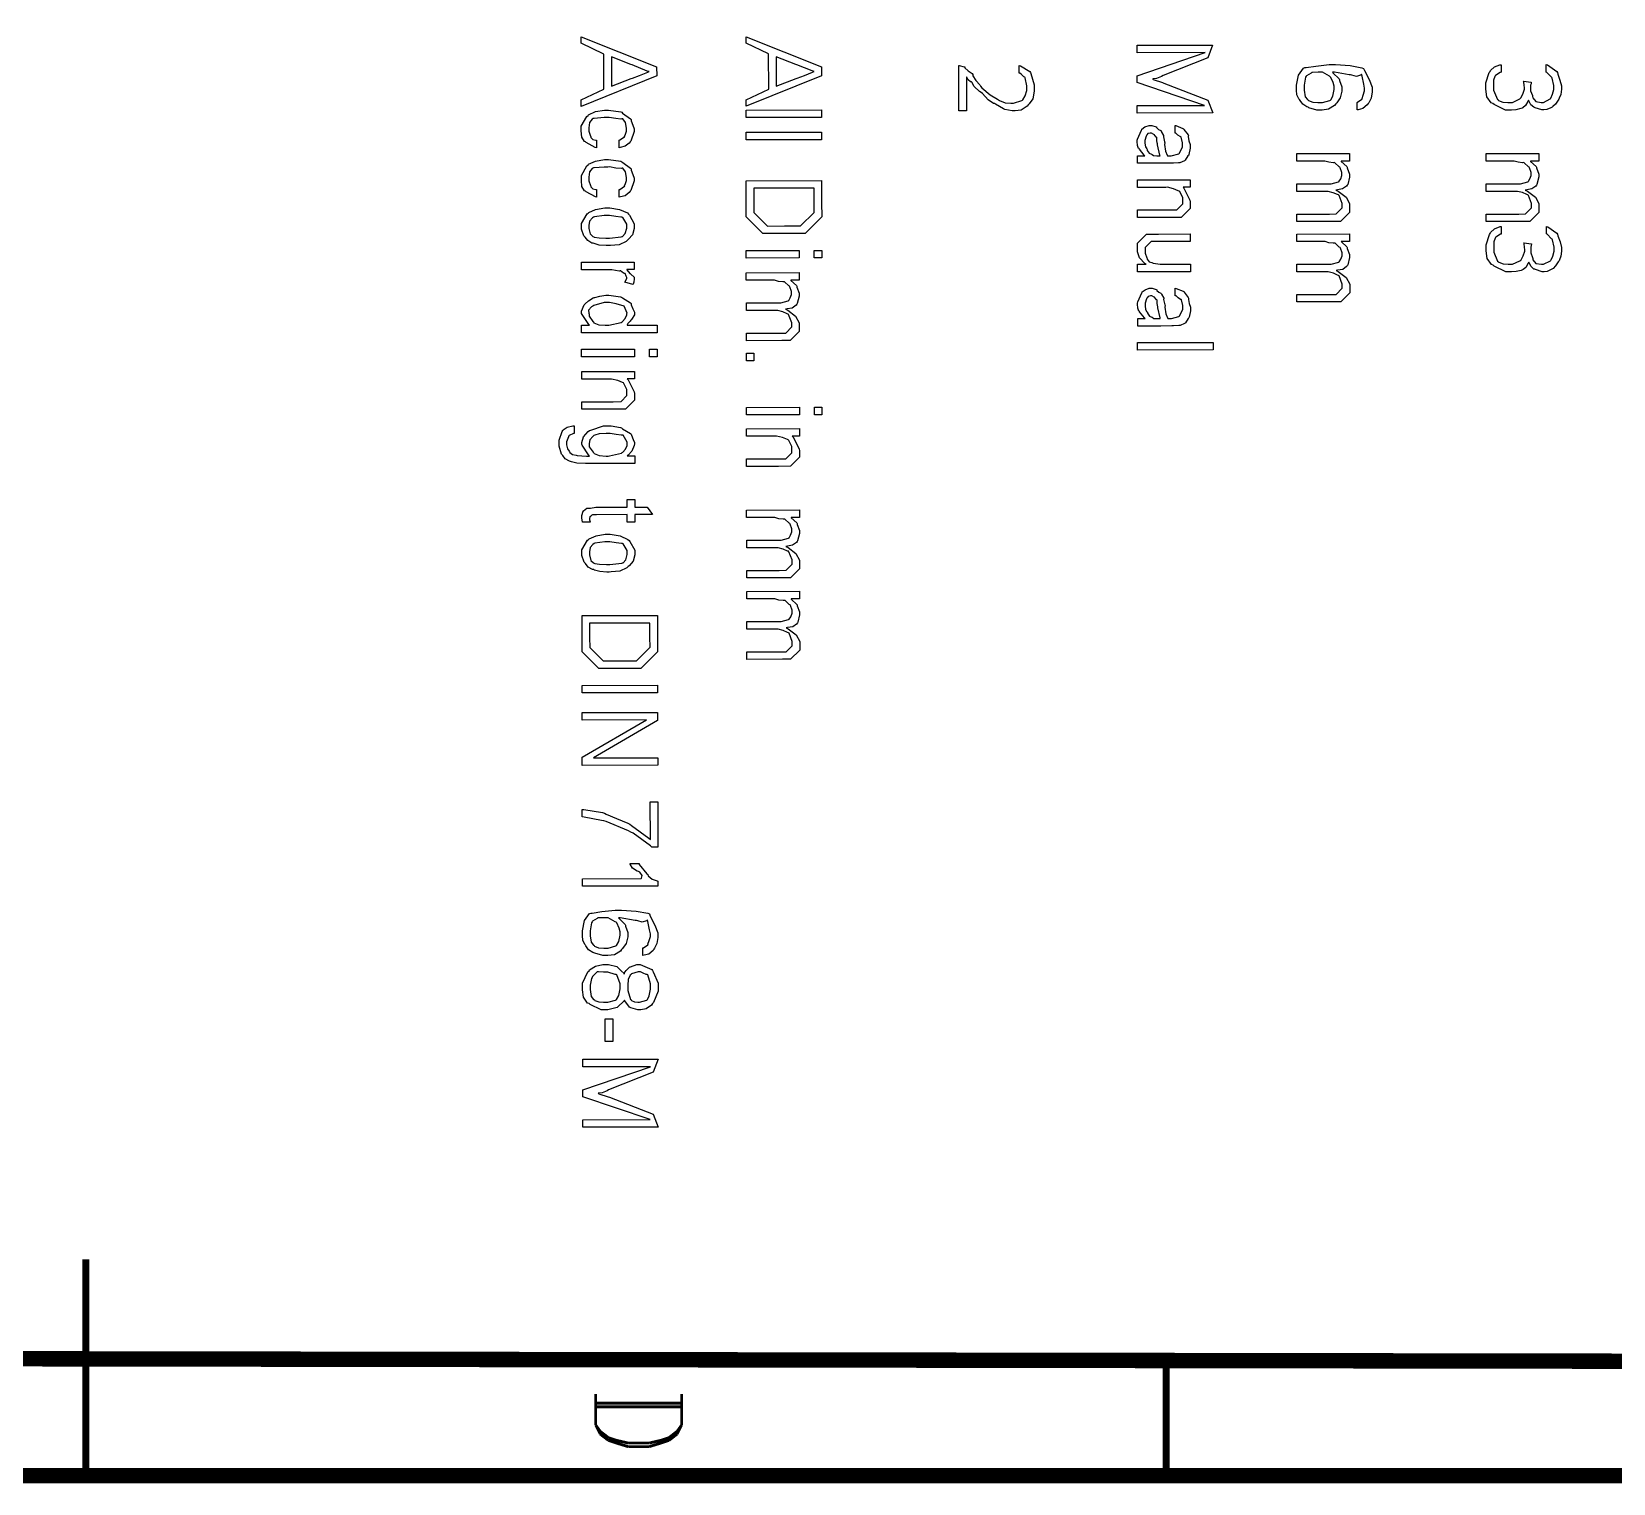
# Model space of a CAD drawing. Extents: x 0.1 to 11.6, y 0.3 to 16.2.
# Drawn here: x 5.762 to 8.673, y 0.296 to 2.968 of the extents above; entities that cross this region are included whole.
import ezdxf

# ---------------------------------------------------------------- set-up
doc = ezdxf.new("R2010")
doc.units = 0
doc.header["$MEASUREMENT"] = 0

msp = doc.modelspace()

# ---------------------------------------------------------------- linework, layer by layer
at = {"color": 0, "const_width": 0.005208}
msp.add_lwpolyline([(0.155003, 16.22), (11.57, 16.22), (11.57, 0.310004), (0.155003, 0.310004), (0.155003, 16.22)], close=True, dxfattribs=at)
at = {"color": 0}
for points in [[(6.77339, 2.95828), (6.91228, 2.90272), (6.91249, 2.88624), (6.7736, 2.83024), (6.7736, 2.84239), (6.81526, 2.86193), (6.81506, 2.9266), (6.77339, 2.94635), (6.77339, 2.95828)], [(7.07671, 2.95833), (7.2156, 2.90278), (7.21582, 2.88629), (7.07693, 2.83029), (7.07693, 2.84244), (7.1186, 2.86199), (7.11838, 2.92665), (7.07671, 2.9464), (7.07671, 2.95833)], [(7.79665, 2.94287), (7.93554, 2.94308), (7.92643, 2.91943), (7.84418, 2.88687), (7.84153, 2.88504), (7.83225, 2.88135), (7.82611, 2.88069), (7.82508, 2.88037), (7.82617, 2.87944), (7.84343, 2.87408), (7.84571, 2.87321), (7.92665, 2.84174), (7.93576, 2.81808), (7.79688, 2.81787), (7.79688, 2.83176), (7.92079, 2.83197), (7.79688, 2.87386), (7.79688, 2.88644), (7.92165, 2.92919), (7.79665, 2.92899), (7.79665, 2.94287)], [(6.82894, 2.92117), (6.82915, 2.86735), (6.86561, 2.88167), (6.86757, 2.88206), (6.88086, 2.88704), (6.89578, 2.89339), (6.8986, 2.89447), (6.89501, 2.89529), (6.86703, 2.90653), (6.86496, 2.90728), (6.82894, 2.92117)], [(7.13226, 2.92122), (7.13249, 2.8674), (7.16894, 2.88172), (7.1709, 2.88211), (7.18419, 2.8871), (7.19911, 2.89344), (7.20193, 2.89453), (7.19835, 2.89535), (7.17036, 2.90657), (7.16829, 2.90733), (7.13226, 2.92122)], [(7.48247, 2.82183), (7.46858, 2.82183), (7.46838, 2.90517), (7.46929, 2.90522), (7.47835, 2.90321), (7.47922, 2.90278), (7.47971, 2.9011), (7.48579, 2.89578), (7.49311, 2.89068), (7.49419, 2.88911), (7.49425, 2.88656), (7.49951, 2.87756), (7.50722, 2.86963), (7.50851, 2.86762), (7.51101, 2.86421), (7.52582, 2.85151), (7.53956, 2.84353), (7.5415, 2.84244), (7.54318, 2.84082), (7.5535, 2.83675), (7.56401, 2.83594), (7.56754, 2.83594), (7.56917, 2.83594), (7.58453, 2.84082), (7.58578, 2.84179), (7.58649, 2.84228), (7.59065, 2.84933), (7.59338, 2.85965), (7.59338, 2.86307), (7.59338, 2.86828), (7.59028, 2.8826), (7.58968, 2.8839), (7.58822, 2.88465), (7.58399, 2.88883), (7.58057, 2.8915), (7.57949, 2.8915), (7.57949, 2.90539), (7.58171, 2.90511), (7.5989, 2.89442), (7.6001, 2.89258), (7.60069, 2.89063), (7.60726, 2.86979), (7.60726, 2.86285), (7.60726, 2.85824), (7.60449, 2.84435), (7.59804, 2.83496), (7.59619, 2.83311), (7.59407, 2.83035), (7.58333, 2.82346), (7.5721, 2.82206), (7.56842, 2.82206), (7.56674, 2.82206), (7.55306, 2.82476), (7.55171, 2.82531), (7.55035, 2.82553), (7.53608, 2.83431), (7.53456, 2.8355), (7.53217, 2.83556), (7.52251, 2.8425), (7.51226, 2.85374), (7.5096, 2.8559), (7.50624, 2.85769), (7.49675, 2.86697), (7.49235, 2.87451), (7.4916, 2.87543), (7.49018, 2.87543), (7.48579, 2.87912), (7.48301, 2.88417), (7.48226, 2.88476), (7.48247, 2.82183)], [(8.20139, 2.82368), (8.20139, 2.83757), (8.20242, 2.83794), (8.21018, 2.84343), (8.21072, 2.84408), (8.21061, 2.84467), (8.21272, 2.85101), (8.21506, 2.85867), (8.21506, 2.86122), (8.21506, 2.86372), (8.21365, 2.8711), (8.2105, 2.88607), (8.20964, 2.88943), (8.20785, 2.88769), (8.20003, 2.88499), (8.19163, 2.88758), (8.18946, 2.88835), (8.18707, 2.88835), (8.15956, 2.89312), (8.15625, 2.89312), (8.15679, 2.89219), (8.16835, 2.88064), (8.16906, 2.87924), (8.16894, 2.87782), (8.17339, 2.86589), (8.17339, 2.86187), (8.17339, 2.85792), (8.17051, 2.84586), (8.16396, 2.83664), (8.16211, 2.83475), (8.16004, 2.83192), (8.14893, 2.82488), (8.13699, 2.82346), (8.13303, 2.82346), (8.12756, 2.82346), (8.11279, 2.82781), (8.11111, 2.82867), (8.10883, 2.8291), (8.10129, 2.8341), (8.0964, 2.84125), (8.09549, 2.84278), (8.09412, 2.84381), (8.09071, 2.85161), (8.09006, 2.86014), (8.09006, 2.86296), (8.09006, 2.86919), (8.09386, 2.88781), (8.10286, 2.90072), (8.10547, 2.90158), (8.10792, 2.90175), (8.1256, 2.90446), (8.15018, 2.90701), (8.15603, 2.90701), (8.16174, 2.90701), (8.18875, 2.90528), (8.21035, 2.90126), (8.21332, 2.90007), (8.2149, 2.89632), (8.22347, 2.87978), (8.22894, 2.8654), (8.22894, 2.86057), (8.22894, 2.85683), (8.22706, 2.84543), (8.22276, 2.83703), (8.22157, 2.83539), (8.21983, 2.83279), (8.21213, 2.82613), (8.20356, 2.824), (8.20139, 2.82368)], [(8.13325, 2.8929), (8.1295, 2.8929), (8.11947, 2.89274), (8.11828, 2.89268), (8.11708, 2.8915), (8.10824, 2.88667), (8.10764, 2.88553), (8.10672, 2.88385), (8.10394, 2.86903), (8.10394, 2.86404), (8.10394, 2.86008), (8.10579, 2.84804), (8.11025, 2.84267), (8.11154, 2.8419), (8.11219, 2.84076), (8.11974, 2.83794), (8.12935, 2.83735), (8.1326, 2.83735), (8.13753, 2.83735), (8.15115, 2.84115), (8.15235, 2.8419), (8.15294, 2.84229), (8.15685, 2.84928), (8.1595, 2.861), (8.1595, 2.86492), (8.1595, 2.86724), (8.15761, 2.87418), (8.15332, 2.88357), (8.15213, 2.88488), (8.15039, 2.88574), (8.13753, 2.8929), (8.13325, 2.8929)], [(8.46625, 2.90685), (8.46625, 2.89296), (8.46501, 2.89253), (8.45617, 2.88726), (8.45562, 2.88667), (8.45481, 2.88542), (8.45275, 2.87869), (8.45236, 2.86908), (8.45236, 2.86583), (8.45236, 2.85992), (8.45958, 2.84299), (8.46104, 2.84218), (8.46175, 2.84099), (8.46957, 2.838), (8.47911, 2.8374), (8.48232, 2.8374), (8.48725, 2.8374), (8.50076, 2.84392), (8.50206, 2.84521), (8.50265, 2.84586), (8.50672, 2.85297), (8.50965, 2.86182), (8.50965, 2.86475), (8.50965, 2.86475), (8.50896, 2.86843), (8.50819, 2.87549), (8.50792, 2.87668), (8.52181, 2.87474), (8.52175, 2.87397), (8.5216, 2.87229), (8.5216, 2.87169), (8.52046, 2.86897), (8.52056, 2.85851), (8.52393, 2.84999), (8.52442, 2.84825), (8.52463, 2.84586), (8.53022, 2.83897), (8.54015, 2.83763), (8.54351, 2.83763), (8.54428, 2.83763), (8.55686, 2.84381), (8.55783, 2.845), (8.55806, 2.8456), (8.56099, 2.85254), (8.56347, 2.86122), (8.56347, 2.8641), (8.56347, 2.86893), (8.56054, 2.88211), (8.56, 2.8834), (8.55854, 2.88433), (8.55072, 2.89285), (8.54958, 2.89318), (8.54958, 2.90707), (8.55176, 2.90653), (8.56879, 2.89458), (8.56999, 2.89274), (8.57064, 2.88976), (8.57465, 2.87842), (8.57736, 2.86817), (8.57736, 2.86475), (8.57736, 2.8616), (8.57622, 2.85211), (8.57357, 2.84532), (8.57281, 2.84369), (8.57129, 2.84158), (8.56635, 2.83436), (8.56174, 2.82981), (8.56044, 2.82894), (8.55815, 2.82764), (8.55078, 2.82437), (8.54531, 2.82374), (8.54351, 2.82374), (8.54144, 2.82374), (8.52924, 2.82753), (8.5281, 2.82829), (8.52642, 2.82867), (8.52106, 2.83333), (8.51768, 2.84011), (8.51704, 2.84153), (8.51579, 2.83931), (8.51144, 2.83176), (8.50662, 2.82753), (8.5051, 2.82699), (8.50265, 2.82611), (8.4936, 2.82394), (8.48529, 2.82351), (8.48253, 2.82351), (8.47472, 2.82351), (8.45344, 2.83365), (8.45128, 2.83567), (8.44808, 2.83669), (8.44006, 2.84799), (8.43847, 2.86187), (8.43847, 2.86649), (8.43847, 2.87343), (8.44476, 2.89242), (8.44607, 2.89426), (8.44672, 2.896), (8.45404, 2.90283), (8.46419, 2.90662), (8.46625, 2.90685)], [(6.80154, 2.76785), (6.80154, 2.75396), (6.79932, 2.75433), (6.78233, 2.76372), (6.78114, 2.76525), (6.77924, 2.76579), (6.77458, 2.77376), (6.77354, 2.785), (6.77354, 2.78717), (6.77354, 2.79372), (6.78386, 2.81179), (6.78592, 2.81342), (6.78694, 2.81478), (6.79958, 2.82047), (6.81619, 2.8234), (6.82172, 2.8234), (6.82368, 2.82346), (6.84631, 2.82004), (6.84819, 2.81928), (6.84961, 2.81776), (6.86415, 2.80757), (6.86513, 2.80604), (6.86535, 2.80371), (6.86828, 2.79546), (6.87076, 2.78879), (6.87076, 2.78651), (6.87076, 2.7839), (6.86481, 2.76644), (6.86361, 2.76503), (6.86182, 2.76269), (6.85406, 2.75672), (6.84538, 2.75461), (6.84321, 2.75418), (6.84321, 2.76807), (6.84435, 2.76839), (6.85286, 2.77404), (6.8534, 2.77479), (6.85308, 2.77501), (6.85465, 2.77929), (6.85688, 2.78472), (6.85688, 2.78651), (6.85688, 2.7901), (6.85476, 2.80067), (6.84983, 2.80724), (6.84842, 2.80757), (6.84657, 2.80697), (6.83703, 2.80767), (6.82514, 2.80957), (6.82215, 2.80951), (6.81554, 2.80951), (6.79704, 2.80811), (6.79568, 2.80778), (6.79362, 2.80647), (6.78847, 2.8004), (6.78743, 2.79081), (6.78743, 2.7876), (6.78743, 2.78435), (6.79031, 2.77544), (6.7909, 2.77458), (6.79118, 2.77317), (6.79482, 2.76938), (6.80035, 2.76807), (6.80154, 2.76785)], [(7.07688, 2.82346), (7.21576, 2.82368), (7.21576, 2.80979), (7.07688, 2.80957), (7.07688, 2.82346)], [(7.81099, 2.73931), (7.80968, 2.7404), (7.80067, 2.75163), (7.80013, 2.75276), (7.79932, 2.75282), (7.79725, 2.75836), (7.79688, 2.7654), (7.79688, 2.76774), (7.79742, 2.76986), (7.80447, 2.78672), (7.80533, 2.78792), (7.8055, 2.78851), (7.81076, 2.79232), (7.81842, 2.79486), (7.82096, 2.79486), (7.82379, 2.79486), (7.83138, 2.79269), (7.83225, 2.79226), (7.83242, 2.79107), (7.83594, 2.78776), (7.83996, 2.78603), (7.8405, 2.78532), (7.84088, 2.78424), (7.845, 2.77647), (7.84526, 2.77556), (7.84489, 2.77419), (7.84722, 2.76475), (7.84744, 2.7634), (7.84706, 2.75988), (7.84869, 2.74799), (7.85211, 2.74061), (7.85265, 2.73931), (7.8539, 2.73931), (7.85667, 2.73931), (7.85764, 2.73931), (7.8591, 2.73936), (7.8731, 2.74278), (7.87392, 2.74343), (7.87429, 2.74403), (7.88021, 2.75564), (7.88021, 2.7595), (7.88021, 2.76318), (7.87765, 2.77349), (7.87717, 2.77425), (7.87576, 2.77447), (7.87158, 2.7775), (7.86762, 2.78088), (7.86632, 2.78119), (7.86632, 2.79508), (7.86789, 2.79476), (7.88075, 2.78971), (7.88172, 2.78901), (7.8826, 2.78765), (7.89031, 2.778), (7.89085, 2.77664), (7.89046, 2.77447), (7.89193, 2.76665), (7.8941, 2.75999), (7.8941, 2.75776), (7.8941, 2.75347), (7.89193, 2.74169), (7.8915, 2.74061), (7.89008, 2.73942), (7.88525, 2.73139), (7.88456, 2.73085), (7.88346, 2.72987), (7.87517, 2.7265), (7.87414, 2.72629), (7.87283, 2.72613), (7.86322, 2.72564), (7.86003, 2.72564), (7.83942, 2.72542), (7.83225, 2.72542), (7.81614, 2.72542), (7.81076, 2.72542), (7.80735, 2.72542), (7.79964, 2.72542), (7.7971, 2.72542), (7.7971, 2.73931), (7.80057, 2.73931), (7.80838, 2.73931), (7.81099, 2.73931)], [(7.07693, 2.78244), (7.21582, 2.78267), (7.21582, 2.76878), (7.07693, 2.76856), (7.07693, 2.78244)], [(7.83876, 2.73931), (7.83826, 2.74056), (7.83431, 2.75917), (7.83399, 2.76167), (7.83328, 2.76238), (7.83274, 2.76785), (7.83279, 2.77306), (7.83247, 2.7736), (7.83143, 2.77365), (7.82813, 2.77869), (7.82769, 2.77903), (7.82721, 2.7786), (7.82329, 2.78097), (7.82206, 2.78097), (7.82058, 2.78097), (7.81625, 2.78), (7.81456, 2.77756), (7.81401, 2.77686), (7.81321, 2.77539), (7.81076, 2.76742), (7.81076, 2.76471), (7.81076, 2.76253), (7.81174, 2.75592), (7.81418, 2.75185), (7.81489, 2.75082), (7.81521, 2.74903), (7.81879, 2.74393), (7.82319, 2.74203), (7.824, 2.74149), (7.824, 2.74149), (7.82687, 2.73958), (7.83285, 2.73931), (7.83485, 2.73931), (7.83876, 2.73931)], [(8.09028, 2.74317), (8.1875, 2.74337), (8.1875, 2.72949), (8.1721, 2.72949), (8.17219, 2.72879), (8.18246, 2.7194), (8.18317, 2.71821), (8.18306, 2.71679), (8.1875, 2.70568), (8.1875, 2.70193), (8.1875, 2.70019), (8.18408, 2.68631), (8.18338, 2.68522), (8.18181, 2.68322), (8.17475, 2.67828), (8.16525, 2.67654), (8.16254, 2.67611), (8.1665, 2.6741), (8.18104, 2.66308), (8.18772, 2.65121), (8.18772, 2.64725), (8.18772, 2.6351), (8.17101, 2.61837), (8.15582, 2.61837), (8.0905, 2.61817), (8.0905, 2.63206), (8.15039, 2.63206), (8.16276, 2.63226), (8.17383, 2.64333), (8.17383, 2.64985), (8.17378, 2.65126), (8.16818, 2.66607), (8.1671, 2.66721), (8.16536, 2.66775), (8.15744, 2.67133), (8.14822, 2.67378), (8.14583, 2.67372), (8.0905, 2.67372), (8.0905, 2.68761), (8.15235, 2.68761), (8.15354, 2.68767), (8.16732, 2.69129), (8.16818, 2.69194), (8.16835, 2.69228), (8.17117, 2.69672), (8.17361, 2.70307), (8.17361, 2.70518), (8.17361, 2.70844), (8.17051, 2.71724), (8.16992, 2.71821), (8.16846, 2.71897), (8.16064, 2.72624), (8.1595, 2.72667), (8.15717, 2.72618), (8.14936, 2.72726), (8.14214, 2.72928), (8.13976, 2.72928), (8.09028, 2.72928), (8.09028, 2.74317)], [(8.43869, 2.74322), (8.53592, 2.74343), (8.53592, 2.72954), (8.52051, 2.72954), (8.52061, 2.72885), (8.53088, 2.71946), (8.53157, 2.71826), (8.53147, 2.71685), (8.53592, 2.70574), (8.53592, 2.70199), (8.53592, 2.70025), (8.5325, 2.68636), (8.53179, 2.68528), (8.53022, 2.68326), (8.52317, 2.67833), (8.51367, 2.6766), (8.51096, 2.67617), (8.51492, 2.67415), (8.52946, 2.66314), (8.53614, 2.65126), (8.53614, 2.64729), (8.53614, 2.63515), (8.51942, 2.61843), (8.50424, 2.61843), (8.43892, 2.61822), (8.43892, 2.63211), (8.49881, 2.63211), (8.51118, 2.63232), (8.52225, 2.64339), (8.52225, 2.6499), (8.52219, 2.65131), (8.5166, 2.66612), (8.51551, 2.66726), (8.51378, 2.66781), (8.50586, 2.67139), (8.49664, 2.67383), (8.49425, 2.67378), (8.43892, 2.67378), (8.43892, 2.68767), (8.50076, 2.68767), (8.50196, 2.68772), (8.51574, 2.69135), (8.5166, 2.692), (8.51676, 2.69233), (8.51958, 2.69678), (8.52203, 2.70313), (8.52203, 2.70524), (8.52203, 2.7085), (8.51893, 2.71729), (8.51833, 2.71826), (8.51688, 2.71903), (8.50906, 2.72629), (8.50792, 2.72672), (8.50558, 2.72624), (8.49778, 2.72732), (8.49056, 2.72933), (8.48817, 2.72933), (8.43869, 2.72933), (8.43869, 2.74322)], [(6.80165, 2.67692), (6.80165, 2.66303), (6.79943, 2.66342), (6.78244, 2.67279), (6.78125, 2.67432), (6.77935, 2.67486), (6.77468, 2.68283), (6.77365, 2.69407), (6.77365, 2.69624), (6.77365, 2.70281), (6.78396, 2.72086), (6.78603, 2.7225), (6.78706, 2.72385), (6.79969, 2.72954), (6.81629, 2.73247), (6.82183, 2.73247), (6.82379, 2.73253), (6.8464, 2.72911), (6.84831, 2.72835), (6.84972, 2.72683), (6.86426, 2.71664), (6.86524, 2.71511), (6.86546, 2.71278), (6.86838, 2.70454), (6.87088, 2.69786), (6.87088, 2.69558), (6.87088, 2.69299), (6.8649, 2.67551), (6.86372, 2.6741), (6.86193, 2.67176), (6.85417, 2.66581), (6.84549, 2.66368), (6.84332, 2.66325), (6.84332, 2.67714), (6.84446, 2.67746), (6.85297, 2.68311), (6.85351, 2.68386), (6.85319, 2.68408), (6.85476, 2.68838), (6.85699, 2.69379), (6.85699, 2.69558), (6.85699, 2.69917), (6.85487, 2.70975), (6.84993, 2.71631), (6.84853, 2.71664), (6.84668, 2.71604), (6.83713, 2.71674), (6.82525, 2.71864), (6.82226, 2.71858), (6.81565, 2.71858), (6.79715, 2.71718), (6.79579, 2.71685), (6.79372, 2.71556), (6.78857, 2.70947), (6.78754, 2.69988), (6.78754, 2.69667), (6.78754, 2.69342), (6.79042, 2.68451), (6.79101, 2.68365), (6.79129, 2.68224), (6.79492, 2.67844), (6.80046, 2.67714), (6.80165, 2.67692)], [(7.07704, 2.69336), (7.21593, 2.69358), (7.21593, 2.653), (7.21615, 2.62696), (7.18554, 2.59635), (7.14735, 2.59636), (7.10786, 2.59614), (7.07726, 2.62674), (7.07704, 2.65082), (7.07704, 2.69336)], [(7.09093, 2.67947), (7.09093, 2.653), (7.09115, 2.63499), (7.1161, 2.61003), (7.14779, 2.61025), (7.17731, 2.61025), (7.20226, 2.63519), (7.20204, 2.65364), (7.20204, 2.67969), (7.09093, 2.67947)], [(7.79704, 2.69504), (7.89426, 2.69526), (7.89426, 2.68138), (7.88103, 2.68138), (7.8826, 2.67979), (7.89367, 2.65761), (7.89426, 2.65468), (7.89447, 2.64253), (7.87776, 2.62582), (7.85562, 2.6256), (7.79725, 2.6256), (7.79725, 2.63949), (7.85519, 2.63949), (7.86951, 2.63971), (7.88038, 2.65076), (7.88038, 2.65793), (7.88038, 2.66206), (7.87494, 2.67329), (7.87386, 2.67443), (7.87213, 2.67503), (7.86344, 2.67871), (7.85215, 2.68121), (7.84913, 2.68115), (7.79704, 2.68115), (7.79704, 2.69504)], [(6.82238, 2.64333), (6.82607, 2.64339), (6.84392, 2.64068), (6.85851, 2.634), (6.86057, 2.63206), (6.86199, 2.63026), (6.87099, 2.61421), (6.87099, 2.60883), (6.87099, 2.60568), (6.86794, 2.59403), (6.86068, 2.5855), (6.85861, 2.58388), (6.85639, 2.58143), (6.84343, 2.57531), (6.82758, 2.57394), (6.82389, 2.57389), (6.81956, 2.57389), (6.80669, 2.57503), (6.79719, 2.57753), (6.79546, 2.57824), (6.79308, 2.57861), (6.78532, 2.58306), (6.78039, 2.58946), (6.7794, 2.59082), (6.778, 2.5919), (6.77376, 2.60443), (6.77376, 2.60861), (6.77376, 2.6149), (6.78407, 2.63221), (6.78614, 2.63379), (6.78717, 2.63504), (6.79992, 2.64046), (6.81674, 2.64333), (6.82238, 2.64333)], [(6.82238, 2.62944), (6.81586, 2.62944), (6.79775, 2.62674), (6.79633, 2.62619), (6.79417, 2.62478), (6.78874, 2.61876), (6.78765, 2.61117), (6.78765, 2.60861), (6.78765, 2.60542), (6.78993, 2.59532), (6.79508, 2.59082), (6.79656, 2.59039), (6.79725, 2.58974), (6.80643, 2.58811), (6.81901, 2.58778), (6.82324, 2.58778), (6.82536, 2.58783), (6.84717, 2.59017), (6.84864, 2.5906), (6.84961, 2.59076), (6.85439, 2.59603), (6.8571, 2.60622), (6.8571, 2.60883), (6.8571, 2.61322), (6.84983, 2.62588), (6.84842, 2.62642), (6.84651, 2.62608), (6.83686, 2.6275), (6.82525, 2.6295), (6.82238, 2.62944)], [(7.79742, 2.53961), (7.81347, 2.53961), (7.81054, 2.54124), (7.80094, 2.55117), (7.79719, 2.56256), (7.79719, 2.56629), (7.79719, 2.57844), (7.81392, 2.59517), (7.83561, 2.59517), (7.89442, 2.59538), (7.89442, 2.58149), (7.84169, 2.58128), (7.82215, 2.58128), (7.81108, 2.57021), (7.81108, 2.56304), (7.81108, 2.55989), (7.81413, 2.55143), (7.81478, 2.55046), (7.81506, 2.54878), (7.81879, 2.54417), (7.82389, 2.54264), (7.82497, 2.54221), (7.82607, 2.54156), (7.83925, 2.53961), (7.84364, 2.53961), (7.89464, 2.53982), (7.89464, 2.52593), (7.79742, 2.52572), (7.79742, 2.53961)], [(8.0905, 2.59517), (8.18772, 2.59538), (8.18772, 2.58149), (8.17231, 2.58149), (8.17242, 2.58078), (8.18267, 2.5714), (8.18338, 2.57021), (8.18326, 2.56879), (8.18772, 2.55767), (8.18772, 2.55393), (8.18772, 2.55219), (8.18431, 2.53831), (8.1836, 2.53722), (8.18203, 2.53521), (8.17497, 2.53028), (8.16547, 2.52854), (8.16276, 2.5281), (8.16672, 2.5261), (8.18126, 2.51508), (8.18793, 2.50321), (8.18793, 2.49924), (8.18793, 2.48708), (8.17122, 2.47038), (8.15603, 2.47038), (8.09071, 2.47017), (8.09071, 2.48406), (8.15061, 2.48406), (8.16297, 2.48426), (8.17404, 2.49533), (8.17404, 2.50185), (8.17399, 2.50325), (8.1684, 2.51807), (8.16732, 2.51921), (8.16558, 2.51975), (8.15767, 2.52333), (8.14844, 2.52578), (8.14606, 2.52572), (8.09071, 2.52572), (8.09071, 2.53961), (8.15256, 2.53961), (8.15375, 2.53965), (8.16754, 2.54329), (8.1684, 2.54394), (8.16857, 2.54428), (8.17139, 2.54872), (8.17383, 2.55507), (8.17383, 2.55718), (8.17383, 2.56044), (8.17074, 2.56922), (8.17014, 2.57021), (8.16868, 2.57096), (8.16086, 2.57824), (8.15972, 2.57867), (8.15739, 2.57818), (8.14958, 2.57926), (8.14236, 2.58128), (8.13997, 2.58128), (8.0905, 2.58128), (8.0905, 2.59517)], [(8.46669, 2.60906), (8.46669, 2.59517), (8.46544, 2.59472), (8.4566, 2.58946), (8.45606, 2.58886), (8.45524, 2.58763), (8.45318, 2.58089), (8.45281, 2.57129), (8.45281, 2.56803), (8.45281, 2.56213), (8.46001, 2.54519), (8.46149, 2.54438), (8.46218, 2.54318), (8.47, 2.54021), (8.47954, 2.53961), (8.48275, 2.53961), (8.48768, 2.53961), (8.50119, 2.54611), (8.5025, 2.54742), (8.5031, 2.54807), (8.50717, 2.55518), (8.5101, 2.56401), (8.5101, 2.56694), (8.5101, 2.56694), (8.50939, 2.57064), (8.50862, 2.57769), (8.50836, 2.57889), (8.52225, 2.57693), (8.52219, 2.57617), (8.52203, 2.57449), (8.52203, 2.57389), (8.52089, 2.57118), (8.521, 2.56071), (8.52436, 2.55219), (8.52485, 2.55046), (8.52507, 2.54807), (8.53065, 2.54118), (8.54058, 2.53982), (8.54394, 2.53982), (8.54471, 2.53982), (8.55729, 2.54601), (8.55826, 2.54719), (8.55849, 2.54779), (8.56142, 2.55474), (8.56392, 2.56342), (8.56392, 2.56629), (8.56392, 2.57113), (8.56099, 2.58431), (8.56044, 2.58561), (8.55897, 2.58653), (8.55117, 2.59506), (8.55003, 2.59538), (8.55003, 2.60926), (8.55219, 2.60872), (8.56922, 2.59679), (8.57042, 2.59494), (8.57107, 2.59196), (8.57508, 2.58062), (8.57781, 2.57036), (8.57781, 2.56694), (8.57781, 2.56381), (8.57667, 2.55431), (8.574, 2.54753), (8.57324, 2.5459), (8.57172, 2.54378), (8.56679, 2.53657), (8.56218, 2.53201), (8.56088, 2.53114), (8.5586, 2.52983), (8.55122, 2.52658), (8.54574, 2.52593), (8.54394, 2.52593), (8.54189, 2.52593), (8.52968, 2.52974), (8.52854, 2.53049), (8.52686, 2.53088), (8.52149, 2.53554), (8.51812, 2.54232), (8.51747, 2.54372), (8.51622, 2.5415), (8.51187, 2.53396), (8.50706, 2.52974), (8.50553, 2.52919), (8.5031, 2.52832), (8.49403, 2.52615), (8.48574, 2.52572), (8.48296, 2.52572), (8.47515, 2.52572), (8.45389, 2.53586), (8.45171, 2.53788), (8.44851, 2.5389), (8.44049, 2.55018), (8.43892, 2.56407), (8.43892, 2.56868), (8.43892, 2.57563), (8.44521, 2.59463), (8.4465, 2.59646), (8.44715, 2.59819), (8.45449, 2.60504), (8.46463, 2.60883), (8.46669, 2.60906)], [(7.07726, 2.565), (7.17449, 2.56521), (7.17449, 2.55132), (7.07726, 2.55111), (7.07726, 2.565)], [(7.20226, 2.56521), (7.21615, 2.56521), (7.21615, 2.55132), (7.20226, 2.55132), (7.20226, 2.56521)], [(6.77393, 2.54351), (6.87115, 2.54372), (6.87115, 2.52983), (6.85726, 2.52983), (6.85721, 2.52914), (6.86279, 2.52285), (6.86399, 2.52225), (6.86458, 2.52111), (6.87115, 2.51611), (6.87115, 2.51443), (6.87115, 2.51253), (6.87039, 2.50678), (6.86876, 2.50315), (6.86833, 2.50206), (6.854, 2.5064), (6.85363, 2.50678), (6.85726, 2.51335), (6.85726, 2.51551), (6.85726, 2.51551), (6.85644, 2.51774), (6.85454, 2.52235), (6.854, 2.52289), (6.85271, 2.52289), (6.84874, 2.52485), (6.84586, 2.52746), (6.84489, 2.52767), (6.84326, 2.52701), (6.82981, 2.52962), (6.82536, 2.52962), (6.77393, 2.52962), (6.77393, 2.54351)], [(7.07731, 2.52399), (7.17453, 2.52419), (7.17453, 2.51031), (7.15912, 2.51031), (7.15924, 2.5096), (7.16949, 2.50022), (7.17019, 2.49903), (7.17008, 2.49761), (7.17453, 2.48649), (7.17453, 2.48275), (7.17453, 2.48101), (7.17111, 2.46712), (7.17042, 2.46604), (7.16883, 2.46403), (7.16178, 2.4591), (7.15229, 2.45736), (7.14958, 2.45692), (7.15354, 2.45492), (7.16808, 2.4439), (7.17475, 2.43201), (7.17475, 2.42806), (7.17475, 2.4159), (7.15804, 2.39919), (7.14285, 2.39919), (7.07753, 2.39899), (7.07753, 2.41288), (7.13743, 2.41288), (7.14979, 2.41308), (7.16086, 2.42415), (7.16086, 2.43067), (7.16081, 2.43207), (7.15522, 2.44689), (7.15414, 2.44803), (7.1524, 2.44857), (7.14447, 2.45215), (7.13525, 2.45458), (7.13286, 2.45454), (7.07753, 2.45454), (7.07753, 2.46843), (7.13937, 2.46843), (7.14057, 2.46847), (7.15435, 2.47211), (7.15522, 2.47276), (7.15539, 2.4731), (7.15821, 2.47754), (7.16064, 2.48389), (7.16064, 2.486), (7.16064, 2.48926), (7.15756, 2.49804), (7.15696, 2.49903), (7.15549, 2.49978), (7.14768, 2.50706), (7.14654, 2.50749), (7.14421, 2.507), (7.13639, 2.50808), (7.12918, 2.5101), (7.12679, 2.5101), (7.07731, 2.5101), (7.07731, 2.52399)], [(6.77419, 2.42736), (6.78896, 2.42735), (6.78749, 2.4286), (6.77512, 2.44689), (6.77399, 2.44928), (6.77399, 2.45356), (6.77903, 2.46511), (6.78006, 2.46642), (6.7806, 2.46679), (6.78668, 2.472), (6.79536, 2.47786), (6.79719, 2.47857), (6.79824, 2.47851), (6.80789, 2.48068), (6.8189, 2.48292), (6.8226, 2.48292), (6.82433, 2.48296), (6.84586, 2.47987), (6.84776, 2.47922), (6.84928, 2.47769), (6.8641, 2.46858), (6.86513, 2.46729), (6.86546, 2.46496), (6.86865, 2.45736), (6.87121, 2.4515), (6.87121, 2.44949), (6.87121, 2.44629), (6.86594, 2.43767), (6.8649, 2.43668), (6.86339, 2.43517), (6.859, 2.43044), (6.85786, 2.42817), (6.85775, 2.42757), (6.91308, 2.42757), (6.91308, 2.41368), (6.77419, 2.41347), (6.77419, 2.42736)], [(7.81147, 2.43978), (7.81017, 2.44086), (7.80117, 2.4521), (7.80063, 2.45324), (7.79981, 2.45329), (7.79775, 2.45882), (7.79736, 2.46588), (7.79736, 2.46821), (7.7979, 2.47032), (7.80496, 2.48719), (7.80583, 2.48839), (7.80599, 2.48899), (7.81125, 2.49278), (7.8189, 2.49533), (7.82146, 2.49533), (7.82428, 2.49533), (7.83188, 2.49317), (7.83274, 2.49274), (7.8329, 2.49154), (7.83643, 2.48822), (7.84044, 2.48649), (7.84099, 2.48579), (7.84136, 2.48469), (7.84549, 2.47694), (7.84576, 2.47601), (7.84538, 2.47467), (7.84771, 2.46522), (7.84793, 2.46386), (7.84754, 2.46035), (7.84918, 2.44846), (7.8526, 2.44108), (7.85314, 2.43978), (7.85439, 2.43978), (7.85715, 2.43978), (7.85812, 2.43978), (7.8596, 2.43983), (7.87358, 2.44325), (7.8744, 2.4439), (7.87478, 2.4445), (7.88069, 2.45611), (7.88069, 2.45996), (7.88069, 2.46365), (7.87815, 2.47396), (7.87765, 2.47472), (7.87625, 2.47493), (7.87207, 2.47797), (7.86811, 2.48133), (7.86681, 2.48167), (7.86681, 2.49556), (7.86838, 2.49522), (7.88124, 2.49018), (7.88222, 2.48947), (7.88308, 2.48813), (7.89079, 2.47846), (7.89133, 2.47711), (7.89094, 2.47493), (7.89242, 2.46712), (7.89458, 2.46044), (7.89458, 2.45822), (7.89458, 2.45394), (7.89242, 2.44217), (7.89199, 2.44108), (7.89057, 2.43989), (7.88574, 2.43186), (7.88504, 2.43132), (7.88396, 2.43033), (7.87565, 2.42697), (7.87463, 2.42676), (7.87332, 2.4266), (7.86372, 2.42611), (7.86051, 2.42611), (7.8399, 2.42589), (7.83274, 2.42589), (7.81663, 2.42589), (7.81125, 2.42589), (7.80783, 2.42589), (7.80013, 2.42589), (7.79758, 2.42589), (7.79758, 2.43978), (7.80106, 2.43978), (7.80886, 2.43978), (7.81147, 2.43978)], [(7.83925, 2.43978), (7.83876, 2.44103), (7.83479, 2.45964), (7.83447, 2.46212), (7.83376, 2.46283), (7.83322, 2.46832), (7.83328, 2.47353), (7.83296, 2.47407), (7.83192, 2.47412), (7.82861, 2.47917), (7.82818, 2.47949), (7.82769, 2.47906), (7.82379, 2.48144), (7.82254, 2.48144), (7.82107, 2.48144), (7.81674, 2.48047), (7.81506, 2.47803), (7.81451, 2.47732), (7.81369, 2.47586), (7.81125, 2.46787), (7.81125, 2.46517), (7.81125, 2.463), (7.81224, 2.45637), (7.81467, 2.45231), (7.81537, 2.45128), (7.81569, 2.44949), (7.81928, 2.44439), (7.82368, 2.44249), (7.82449, 2.44194), (7.82449, 2.44194), (7.82736, 2.44006), (7.83333, 2.43978), (7.83535, 2.43978), (7.83925, 2.43978)], [(6.8226, 2.46903), (6.81565, 2.46903), (6.79656, 2.46382), (6.79482, 2.46272), (6.79258, 2.46115), (6.78694, 2.45497), (6.78728, 2.44939), (6.78787, 2.44797), (6.78787, 2.44433), (6.79471, 2.4344), (6.79611, 2.43343), (6.79682, 2.43192), (6.80561, 2.42811), (6.81749, 2.42736), (6.8215, 2.42736), (6.82411, 2.4274), (6.84722, 2.43267), (6.84864, 2.43365), (6.84961, 2.43414), (6.85444, 2.43972), (6.85732, 2.44656), (6.85732, 2.44883), (6.85786, 2.44965), (6.85226, 2.4624), (6.85058, 2.46338), (6.84831, 2.46371), (6.83768, 2.46674), (6.82557, 2.46907), (6.8226, 2.46903)], [(7.79753, 2.39551), (7.93642, 2.39572), (7.93642, 2.38183), (7.79753, 2.38163), (7.79753, 2.39551)], [(6.77414, 2.38308), (6.87136, 2.38331), (6.87136, 2.36942), (6.77414, 2.36919), (6.77414, 2.38308)], [(6.89914, 2.38331), (6.91303, 2.38331), (6.91303, 2.36942), (6.89914, 2.36942), (6.89914, 2.38331)], [(7.07753, 2.37597), (7.09142, 2.37597), (7.09142, 2.36208), (7.07753, 2.36208), (7.07753, 2.37597)], [(6.77425, 2.34212), (6.87147, 2.34233), (6.87147, 2.32844), (6.85824, 2.32844), (6.85981, 2.32688), (6.87088, 2.30469), (6.87147, 2.30176), (6.87169, 2.28961), (6.85499, 2.27289), (6.83285, 2.27268), (6.77447, 2.27268), (6.77447, 2.28657), (6.83242, 2.28657), (6.84674, 2.28678), (6.85758, 2.29785), (6.85758, 2.30501), (6.85758, 2.30914), (6.85215, 2.32036), (6.85107, 2.3215), (6.84933, 2.3221), (6.84065, 2.32579), (6.82938, 2.32829), (6.82633, 2.32824), (6.77425, 2.32824), (6.77425, 2.34212)], [(7.07764, 2.27621), (7.17486, 2.27642), (7.17486, 2.26253), (7.07764, 2.26232), (7.07764, 2.27621)], [(7.20264, 2.27642), (7.21653, 2.27642), (7.21653, 2.26253), (7.20264, 2.26253), (7.20264, 2.27642)], [(6.76053, 2.24224), (6.76053, 2.22835), (6.75939, 2.22825), (6.75125, 2.22424), (6.75076, 2.22358), (6.74972, 2.222), (6.74664, 2.21278), (6.74664, 2.20969), (6.74664, 2.20725), (6.74794, 2.19993), (6.75097, 2.19558), (6.75185, 2.19472), (6.75222, 2.19319), (6.75717, 2.1894), (6.76421, 2.1881), (6.76574, 2.18778), (6.76617, 2.1875), (6.78293, 2.18668), (6.78851, 2.18668), (6.787, 2.18875), (6.77528, 2.20682), (6.77442, 2.20839), (6.77442, 2.21175), (6.77789, 2.22174), (6.78614, 2.23188), (6.78851, 2.23335), (6.79085, 2.23443), (6.81461, 2.24224), (6.8226, 2.24224), (6.82883, 2.24224), (6.8456, 2.23899), (6.84754, 2.23833), (6.84912, 2.23687), (6.86426, 2.22831), (6.86535, 2.22706), (6.86572, 2.22478), (6.86908, 2.21729), (6.87164, 2.21126), (6.87164, 2.20925), (6.87104, 2.20632), (6.86643, 2.1959), (6.85965, 2.18842), (6.85796, 2.1869), (6.87185, 2.1869), (6.87185, 2.17301), (6.78635, 2.17279), (6.78103, 2.17279), (6.76519, 2.17378), (6.75537, 2.17606), (6.75379, 2.17671), (6.75157, 2.17703), (6.74414, 2.18126), (6.73931, 2.18767), (6.73839, 2.18907), (6.73699, 2.19032), (6.73275, 2.20503), (6.73275, 2.2099), (6.73275, 2.21582), (6.7385, 2.23204), (6.73969, 2.23356), (6.74024, 2.23465), (6.7475, 2.23958), (6.75819, 2.24229), (6.76053, 2.24224)], [(6.82368, 2.22835), (6.81944, 2.22835), (6.80675, 2.22738), (6.79818, 2.22493), (6.79676, 2.22424), (6.79465, 2.22271), (6.78933, 2.21669), (6.78831, 2.20985), (6.78831, 2.20751), (6.78831, 2.20383), (6.79536, 2.19374), (6.79676, 2.19276), (6.79747, 2.19125), (6.80664, 2.18744), (6.81907, 2.18668), (6.82324, 2.18668), (6.82553, 2.18674), (6.84765, 2.19217), (6.84907, 2.19319), (6.85004, 2.19368), (6.85487, 2.19917), (6.85775, 2.20578), (6.85775, 2.20796), (6.85775, 2.21229), (6.85047, 2.22478), (6.84907, 2.22532), (6.84722, 2.22499), (6.83783, 2.2264), (6.8265, 2.2284), (6.82368, 2.22835)], [(7.07769, 2.23699), (7.17492, 2.23719), (7.17492, 2.22331), (7.16168, 2.22331), (7.16325, 2.22174), (7.17432, 2.19954), (7.17492, 2.19661), (7.17513, 2.18446), (7.15842, 2.16775), (7.13629, 2.16754), (7.0779, 2.16754), (7.0779, 2.18143), (7.13585, 2.18143), (7.15018, 2.18164), (7.16103, 2.19271), (7.16103, 2.19988), (7.16103, 2.204), (7.1556, 2.21522), (7.15451, 2.21636), (7.15278, 2.21696), (7.1441, 2.22065), (7.13282, 2.22314), (7.12978, 2.2231), (7.07769, 2.2231), (7.07769, 2.23699)], [(6.79004, 2.06472), (6.77593, 2.06472), (6.77561, 2.06565), (6.77463, 2.07232), (6.77463, 2.07449), (6.77463, 2.07726), (6.77681, 2.0849), (6.77724, 2.08556), (6.77746, 2.08561), (6.78386, 2.09071), (6.78461, 2.09099), (6.78461, 2.09099), (6.79031, 2.0906), (6.80018, 2.0925), (6.8035, 2.0925), (6.85796, 2.09272), (6.85796, 2.10661), (6.87185, 2.10661), (6.87185, 2.09272), (6.89507, 2.09272), (6.90462, 2.07883), (6.87185, 2.07883), (6.87185, 2.06494), (6.85796, 2.06494), (6.85796, 2.07883), (6.80176, 2.07861), (6.79992, 2.07861), (6.79438, 2.07844), (6.79318, 2.07807), (6.79286, 2.07796), (6.79243, 2.07721), (6.79047, 2.07531), (6.78967, 2.07563), (6.78961, 2.07557), (6.78933, 2.07493), (6.78851, 2.07183), (6.78851, 2.07081), (6.78851, 2.06928), (6.78976, 2.06538), (6.79004, 2.06472)], [(7.0779, 2.08724), (7.17513, 2.08746), (7.17513, 2.07357), (7.15972, 2.07357), (7.15983, 2.07286), (7.17008, 2.06347), (7.17079, 2.06228), (7.17068, 2.06087), (7.17513, 2.04975), (7.17513, 2.04601), (7.17513, 2.04428), (7.17171, 2.03039), (7.17101, 2.02929), (7.16943, 2.02729), (7.16237, 2.02235), (7.15289, 2.02061), (7.15018, 2.02018), (7.15414, 2.01818), (7.16868, 2.00717), (7.17535, 1.99528), (7.17535, 1.99132), (7.17535, 1.97917), (7.15864, 1.96246), (7.14344, 1.96246), (7.07813, 1.96224), (7.07813, 1.97613), (7.13803, 1.97613), (7.15039, 1.97635), (7.16146, 1.98742), (7.16146, 1.99393), (7.1614, 1.99533), (7.15582, 2.01014), (7.15474, 2.01129), (7.153, 2.01183), (7.14507, 2.0154), (7.13585, 2.01785), (7.13346, 2.01779), (7.07813, 2.01779), (7.07813, 2.03168), (7.13997, 2.03168), (7.14117, 2.03174), (7.15494, 2.03537), (7.15582, 2.03603), (7.15597, 2.03635), (7.15881, 2.04079), (7.16124, 2.04715), (7.16124, 2.04926), (7.16124, 2.05251), (7.15815, 2.06131), (7.15756, 2.06228), (7.15608, 2.06304), (7.14828, 2.07032), (7.14714, 2.07075), (7.14481, 2.07026), (7.13699, 2.07135), (7.12978, 2.07335), (7.12739, 2.07335), (7.0779, 2.07335), (7.0779, 2.08724)], [(6.82329, 2.04264), (6.82699, 2.04269), (6.84483, 2.03999), (6.85943, 2.03331), (6.86149, 2.03136), (6.8629, 2.02957), (6.8719, 2.01351), (6.8719, 2.00814), (6.8719, 2.00499), (6.86887, 1.99333), (6.8616, 1.98481), (6.85954, 1.98318), (6.85732, 1.98074), (6.84435, 1.97461), (6.8285, 1.97325), (6.82482, 1.97319), (6.82047, 1.97319), (6.80761, 1.97433), (6.79812, 1.97683), (6.79639, 1.97754), (6.794, 1.97792), (6.78624, 1.98236), (6.78131, 1.98876), (6.78033, 1.99013), (6.77892, 1.99121), (6.77468, 2.00375), (6.77468, 2.00792), (6.77468, 2.01421), (6.785, 2.03153), (6.78706, 2.0331), (6.78808, 2.03435), (6.80083, 2.03976), (6.81765, 2.04264), (6.82329, 2.04264)], [(6.82329, 2.02875), (6.81679, 2.02875), (6.79867, 2.02604), (6.79725, 2.0255), (6.79508, 2.02408), (6.78967, 2.01807), (6.78857, 2.01047), (6.78857, 2.00792), (6.78857, 2.00472), (6.79085, 1.99463), (6.79601, 1.99013), (6.79747, 1.98969), (6.79818, 1.98904), (6.80735, 1.98742), (6.81993, 1.98708), (6.82417, 1.98708), (6.82628, 1.98714), (6.8481, 1.98947), (6.84956, 1.9899), (6.85053, 1.99007), (6.85531, 1.99533), (6.85801, 2.00553), (6.85801, 2.00814), (6.85801, 2.01253), (6.85075, 2.02518), (6.84933, 2.02572), (6.84744, 2.02539), (6.83778, 2.02681), (6.82617, 2.02881), (6.82329, 2.02875)], [(7.07813, 1.93744), (7.17535, 1.93767), (7.17535, 1.92378), (7.15994, 1.92378), (7.16004, 1.92307), (7.17031, 1.91368), (7.17101, 1.91249), (7.1709, 1.91108), (7.17535, 1.89996), (7.17535, 1.89621), (7.17535, 1.89447), (7.17193, 1.88058), (7.17122, 1.8795), (7.16965, 1.8775), (7.1626, 1.87256), (7.1531, 1.87082), (7.15039, 1.87039), (7.15435, 1.86839), (7.16889, 1.85736), (7.17557, 1.84549), (7.17557, 1.84153), (7.17557, 1.82937), (7.15886, 1.81267), (7.14367, 1.81267), (7.07835, 1.81244), (7.07835, 1.82633), (7.13824, 1.82633), (7.15061, 1.82656), (7.16168, 1.83763), (7.16168, 1.84412), (7.16163, 1.84554), (7.15603, 1.86035), (7.15494, 1.86149), (7.15321, 1.86203), (7.14529, 1.86561), (7.13607, 1.86806), (7.13368, 1.868), (7.07835, 1.868), (7.07835, 1.88189), (7.14019, 1.88189), (7.14139, 1.88194), (7.15517, 1.88558), (7.15603, 1.88624), (7.15619, 1.88656), (7.15901, 1.891), (7.16146, 1.89735), (7.16146, 1.89947), (7.16146, 1.90272), (7.15836, 1.91151), (7.15776, 1.91249), (7.15631, 1.91325), (7.14849, 1.92051), (7.14735, 1.92096), (7.14501, 1.92046), (7.13721, 1.92156), (7.12999, 1.92356), (7.12761, 1.92356), (7.07813, 1.92356), (7.07813, 1.93744)], [(6.7749, 1.8929), (6.91379, 1.89312), (6.91379, 1.85254), (6.91401, 1.8265), (6.8834, 1.7959), (6.84521, 1.7959), (6.80572, 1.79568), (6.77512, 1.82628), (6.7749, 1.85038), (6.7749, 1.8929)], [(6.78879, 1.87901), (6.78879, 1.85254), (6.78901, 1.83453), (6.81396, 1.80957), (6.84565, 1.80979), (6.87517, 1.80979), (6.90012, 1.83475), (6.8999, 1.85319), (6.8999, 1.87924), (6.78879, 1.87901)], [(6.77512, 1.76449), (6.91401, 1.76471), (6.91401, 1.75082), (6.77512, 1.7506), (6.77512, 1.76449)], [(6.77518, 1.71457), (6.91407, 1.71479), (6.91407, 1.69982), (6.79601, 1.63124), (6.91428, 1.63146), (6.91428, 1.61757), (6.77539, 1.61735), (6.77539, 1.63232), (6.89344, 1.7009), (6.77518, 1.70068), (6.77518, 1.71457)], [(6.90044, 1.5504), (6.91433, 1.5504), (6.91456, 1.46707), (6.90326, 1.46707), (6.90072, 1.4694), (6.86893, 1.49235), (6.86486, 1.49462), (6.86029, 1.4969), (6.81917, 1.51426), (6.81494, 1.51546), (6.81093, 1.51579), (6.79454, 1.5191), (6.77903, 1.52219), (6.77544, 1.5224), (6.77544, 1.53629), (6.77826, 1.53629), (6.81244, 1.53033), (6.81646, 1.52914), (6.81933, 1.52746), (6.83838, 1.51981), (6.859, 1.51118), (6.86268, 1.50896), (6.86604, 1.50672), (6.89806, 1.48346), (6.90067, 1.48096), (6.90044, 1.5504)], [(6.77561, 1.39481), (6.77561, 1.40869), (6.8839, 1.4089), (6.88428, 1.40972), (6.88531, 1.41471), (6.88103, 1.42096), (6.87913, 1.42215), (6.87646, 1.42236), (6.86794, 1.42811), (6.86376, 1.4356), (6.86328, 1.43668), (6.87978, 1.43668), (6.88032, 1.43474), (6.89442, 1.41775), (6.89606, 1.41629), (6.89686, 1.41422), (6.90425, 1.40793), (6.91297, 1.40457), (6.9145, 1.40392), (6.9145, 1.39501), (6.77561, 1.39481)], [(6.8871, 1.26742), (6.8871, 1.28131), (6.88813, 1.28168), (6.89589, 1.28716), (6.89643, 1.28782), (6.89632, 1.28841), (6.89844, 1.29476), (6.90076, 1.30241), (6.90076, 1.30496), (6.90076, 1.30745), (6.89936, 1.31483), (6.89621, 1.32981), (6.89535, 1.33317), (6.89356, 1.33143), (6.88574, 1.32872), (6.87733, 1.33133), (6.87517, 1.33209), (6.87278, 1.33209), (6.84526, 1.33686), (6.84196, 1.33686), (6.8425, 1.33594), (6.85406, 1.32438), (6.85476, 1.32297), (6.85465, 1.32156), (6.8591, 1.30962), (6.8591, 1.30561), (6.8591, 1.30165), (6.85622, 1.28961), (6.84967, 1.28038), (6.84782, 1.27848), (6.84576, 1.27566), (6.83464, 1.26861), (6.82269, 1.2672), (6.81874, 1.2672), (6.81326, 1.2672), (6.7985, 1.27154), (6.79682, 1.27241), (6.79454, 1.27284), (6.787, 1.27783), (6.78212, 1.285), (6.78119, 1.28651), (6.77983, 1.28754), (6.77642, 1.29536), (6.77576, 1.30387), (6.77578, 1.30669), (6.77576, 1.31293), (6.77957, 1.33154), (6.78857, 1.34446), (6.79118, 1.34533), (6.79362, 1.34549), (6.81131, 1.3482), (6.83589, 1.35075), (6.84174, 1.35075), (6.84744, 1.35075), (6.87446, 1.34901), (6.89606, 1.345), (6.89903, 1.3438), (6.90061, 1.34006), (6.90918, 1.32351), (6.91467, 1.30914), (6.91465, 1.30431), (6.91467, 1.30056), (6.91276, 1.28917), (6.90847, 1.28076), (6.90728, 1.27913), (6.90554, 1.27653), (6.89785, 1.26986), (6.88926, 1.26774), (6.8871, 1.26742)], [(6.81896, 1.33664), (6.81521, 1.33664), (6.80518, 1.33648), (6.80399, 1.33643), (6.80279, 1.33523), (6.79394, 1.3304), (6.79335, 1.32926), (6.79243, 1.32758), (6.78967, 1.31277), (6.78965, 1.30778), (6.78965, 1.30382), (6.7915, 1.29177), (6.79596, 1.2864), (6.79725, 1.28564), (6.7979, 1.28451), (6.80544, 1.28168), (6.81506, 1.28109), (6.81831, 1.28109), (6.82324, 1.28109), (6.83686, 1.28488), (6.83806, 1.28564), (6.83865, 1.28603), (6.84256, 1.29302), (6.84521, 1.30474), (6.84521, 1.30865), (6.84521, 1.31098), (6.84332, 1.31793), (6.83903, 1.32731), (6.83783, 1.32861), (6.8361, 1.32948), (6.82324, 1.33664), (6.81896, 1.33664)], [(6.85275, 1.23291), (6.85275, 1.23465), (6.85628, 1.23969), (6.86219, 1.24582), (6.86339, 1.24658), (6.86421, 1.24653), (6.87608, 1.25092), (6.8801, 1.25092), (6.88194, 1.25092), (6.90315, 1.24154), (6.90483, 1.23964), (6.90614, 1.23752), (6.91482, 1.21652), (6.91482, 1.20947), (6.91482, 1.20188), (6.90631, 1.18104), (6.90462, 1.17909), (6.90261, 1.17622), (6.89296, 1.16905), (6.88314, 1.16759), (6.87989, 1.16759), (6.87776, 1.16759), (6.86475, 1.17122), (6.86361, 1.17193), (6.86208, 1.17231), (6.85357, 1.1837), (6.85297, 1.18517), (6.85161, 1.18343), (6.84104, 1.17269), (6.83951, 1.17193), (6.83729, 1.17079), (6.82264, 1.16737), (6.81782, 1.16737), (6.81039, 1.16737), (6.7901, 1.17698), (6.78808, 1.17887), (6.78504, 1.17985), (6.77746, 1.19076), (6.77593, 1.20448), (6.77593, 1.20904), (6.77593, 1.21658), (6.78586, 1.2373), (6.78787, 1.2392), (6.7889, 1.24094), (6.79997, 1.24756), (6.81347, 1.25071), (6.81803, 1.25071), (6.82362, 1.25071), (6.83886, 1.24691), (6.84039, 1.24615), (6.84115, 1.24463), (6.8469, 1.23942), (6.85221, 1.23438), (6.85275, 1.23291)], [(6.81782, 1.23682), (6.81435, 1.23682), (6.80501, 1.23703), (6.80393, 1.23703), (6.80279, 1.23703), (6.79411, 1.22857), (6.79351, 1.22683), (6.79258, 1.22483), (6.78982, 1.21284), (6.78982, 1.20882), (6.78982, 1.20459), (6.79178, 1.19189), (6.79633, 1.18636), (6.79764, 1.1856), (6.79829, 1.18452), (6.80561, 1.1818), (6.81456, 1.18126), (6.8176, 1.18126), (6.8226, 1.18126), (6.83626, 1.18527), (6.83757, 1.18603), (6.83832, 1.18642), (6.84261, 1.19368), (6.84538, 1.20573), (6.84538, 1.20969), (6.84538, 1.21544), (6.83886, 1.23199), (6.83757, 1.23269), (6.83572, 1.23259), (6.82226, 1.23682), (6.81782, 1.23682)], [(6.88075, 1.23703), (6.87853, 1.23703), (6.8661, 1.23345), (6.86513, 1.23269), (6.86367, 1.23117), (6.85997, 1.22342), (6.85926, 1.21267), (6.85926, 1.20904), (6.85926, 1.20323), (6.86431, 1.18652), (6.86535, 1.18582), (6.86583, 1.18473), (6.87121, 1.18202), (6.87771, 1.18148), (6.87989, 1.18148), (6.88081, 1.18148), (6.89388, 1.18527), (6.89486, 1.18603), (6.89518, 1.18636), (6.89839, 1.19341), (6.90093, 1.2053), (6.90093, 1.20926), (6.90093, 1.21512), (6.89583, 1.23193), (6.89486, 1.23269), (6.89324, 1.23264), (6.88737, 1.23475), (6.88238, 1.23703), (6.88075, 1.23703)], [(6.81776, 1.15082), (6.83165, 1.15082), (6.83165, 1.10916), (6.81776, 1.10916), (6.81776, 1.15082)], [(6.77615, 1.07633), (6.91504, 1.07655), (6.90593, 1.0529), (6.82368, 1.02034), (6.82101, 1.0185), (6.81174, 1.01481), (6.80561, 1.01416), (6.80458, 1.01383), (6.80567, 1.01291), (6.82292, 1.00754), (6.82519, 1.00667), (6.90614, 0.975206), (6.91525, 0.951551), (6.77636, 0.951335), (6.77636, 0.965224), (6.90028, 0.96544), (6.77636, 1.00732), (6.77636, 1.01991), (6.90115, 1.06266), (6.77615, 1.06245), (6.77615, 1.07633)]]:
    msp.add_lwpolyline(points, close=True, dxfattribs=at)
for points, const_width in [([(5.86165, 0.310004), (5.86165, 0.708333)], 0.013333), ([(11.315, 0.516656), (0.398329, 0.533311)], 0.028333), ([(5.86165, 0.509983), (5.86165, 0.310004)], 0.013333), ([(7.84999, 0.509983), (7.84999, 0.310004)], 0.013333), ([(6.80003, 0.403321), (6.80003, 0.460015)], 0.005208), ([(6.95833, 0.443306), (6.80003, 0.443306)], 0.005208), ([(6.95833, 0.436686), (6.80003, 0.436686)], 0.005208), ([(6.95833, 0.460015), (6.95833, 0.403321)], 0.005208), ([(6.80832, 0.386664), (6.80003, 0.403321)], 0.005208), ([(6.80832, 0.391656), (6.80003, 0.403321)], 0.005208), ([(6.82335, 0.379992), (6.80832, 0.391656)], 0.005208), ([(6.82335, 0.375), (6.80832, 0.386664)], 0.005208), ([(6.83832, 0.375), (6.82335, 0.379992)], 0.005208), ([(6.935, 0.379992), (6.91997, 0.375)], 0.005208), ([(6.94997, 0.391656), (6.935, 0.379992)], 0.005208), ([(6.94997, 0.386664), (6.935, 0.375)], 0.005208), ([(6.95833, 0.403321), (6.94997, 0.386664)], 0.005208), ([(6.95833, 0.403321), (6.94997, 0.391656)], 0.005208), ([(6.83832, 0.370008), (6.82335, 0.375)], 0.005208), ([(6.86003, 0.370008), (6.83832, 0.375)], 0.005208), ([(6.86003, 0.363336), (6.83832, 0.370008)], 0.005208), ([(6.89833, 0.370008), (6.86003, 0.370008)], 0.005208), ([(6.89833, 0.363336), (6.86003, 0.363336)], 0.005208), ([(6.91997, 0.375), (6.89833, 0.370008)], 0.005208), ([(6.91997, 0.370008), (6.89833, 0.363336)], 0.005208), ([(6.935, 0.375), (6.91997, 0.370008)], 0.005208), ([(11.57, 0.310004), (0.155003, 0.310004)], 0.028333)]:
    msp.add_lwpolyline(points, dxfattribs=dict(at, const_width=const_width))

doc.saveas('drawing.dxf')
